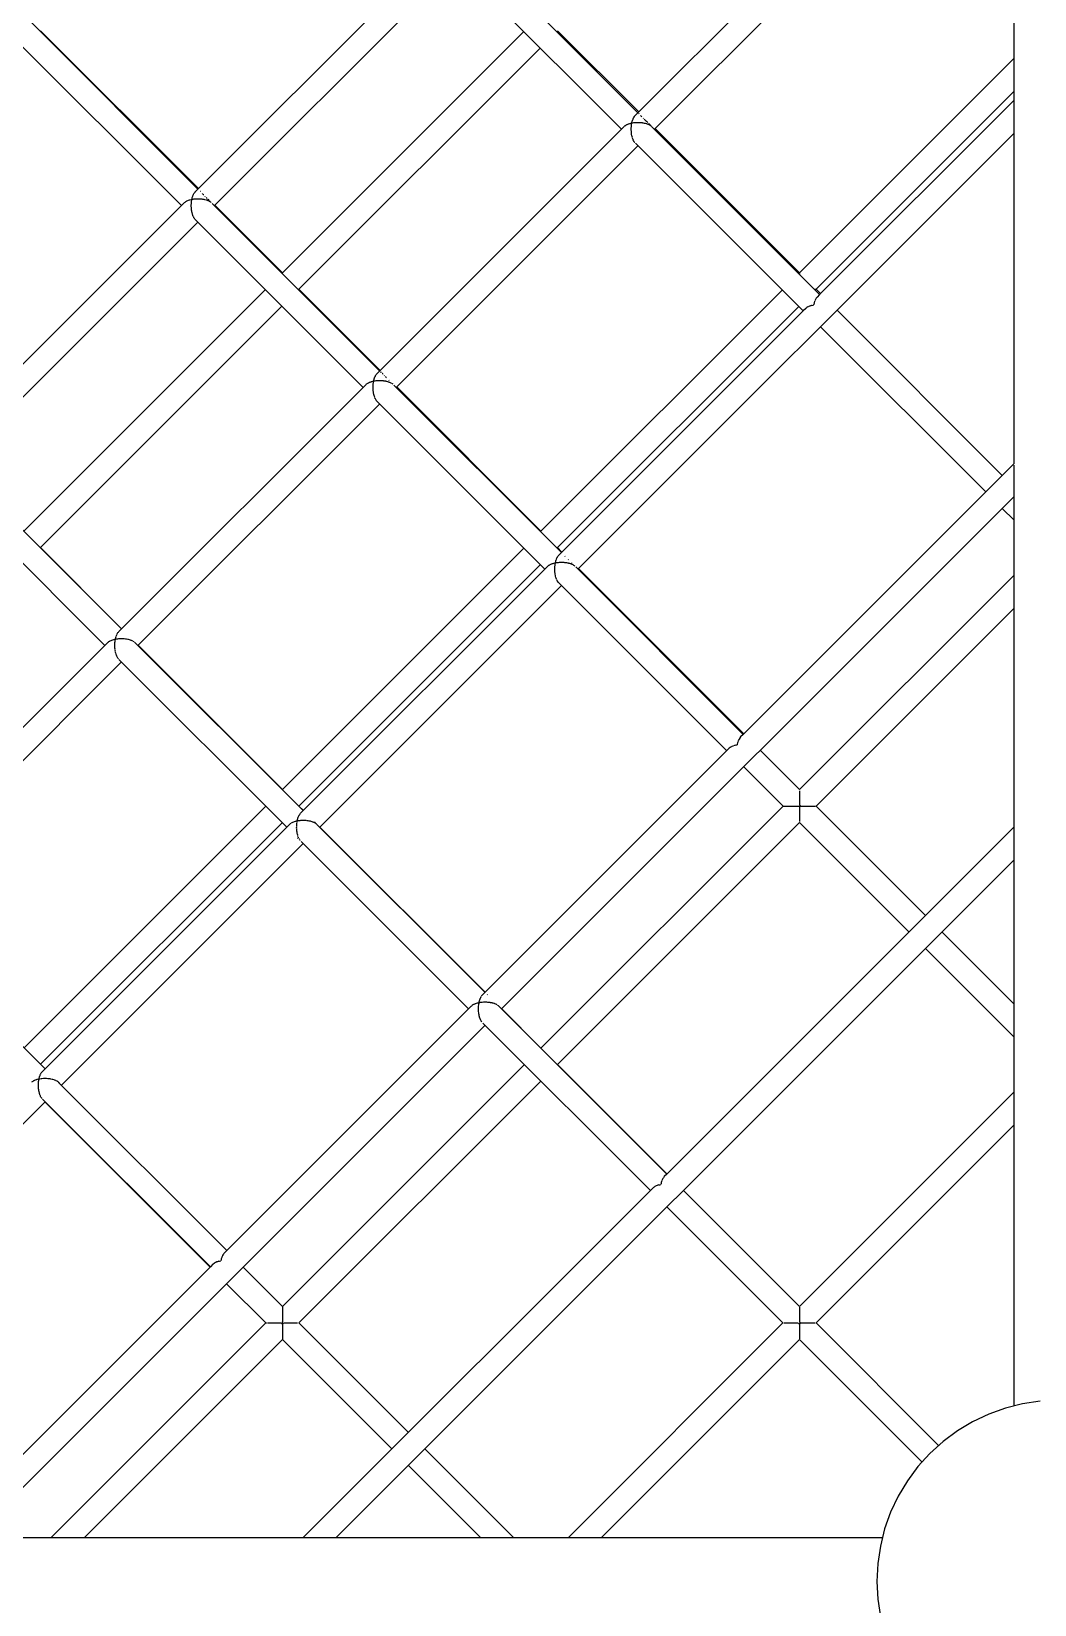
# Model space of a CAD drawing. Header units: millimetres. Extents: x -4086 to 3652, y -3941 to 3614.
# Drawn here: x -467 to 218, y 184 to 1258 of the extents above; entities that cross this region are included whole.
import ezdxf

# ---------------------------------------------------------------- set-up
doc = ezdxf.new("R2010")
doc.units = ezdxf.units.MM
doc.layers.add('DIKOM_ОБЪЕКТ', color=7, linetype='Continuous')

msp = doc.modelspace()

# ---------------------------------------------------------------- linework, layer by layer
at = {"layer": 'DIKOM_ОБЪЕКТ', "color": 7, "linetype": 'Continuous'}
for p, q in [((204.04, 1211.385), (204.057, 1685.209)), ((204.048, 1459.578), (-52.861, 1202.68)), ((204.048, 1437.017), (-41.583, 1191.397)), ((204.048, 1437.017), (-41.583, 1191.397)), ((-188.183, 1315.545), (-353.195, 1150.541)), ((-167.389, 1317.246), (-52.861, 1202.68)), ((-176.905, 1304.263), (-341.916, 1139.258)), ((-176.905, 1304.263), (-341.916, 1139.258)), ((-178.809, 1306.167), (-64.11, 1191.43)), ((-466.657, 1264.041), (-353.195, 1150.541)), ((-460.71, 1258.707), (-352.871, 1150.864)), ((-295.497, 1093.486), (-130.817, 1258.159)), ((-295.497, 1093.486), (-130.817, 1258.159)), ((-107.715, 1258.7), (-52.279, 1203.262)), ((-479.506, 1254.393), (-364.444, 1139.292)), ((-284.217, 1082.206), (-119.539, 1246.877)), ((57.499, 1093.479), (204.04, 1240.014)), ((57.499, 1093.479), (204.04, 1240.014)), ((68.779, 1082.199), (204.04, 1217.454)), ((204.04, 1211.385), (71.213, 1078.564)), ((204.039, 1188.95), (204.04, 1210.883)), ((-62.318, 1193.223), (-64.11, 1191.43)), ((-62.085, 1193.416), (-62.318, 1193.223)), ((-61.761, 1193.683), (-62.085, 1193.416)), ((-61.601, 1193.814), (-61.761, 1193.683)), ((-61.299, 1193.994), (-61.595, 1193.819)), ((-60.886, 1194.238), (-61.299, 1193.994)), ((-60.683, 1194.358), (-60.886, 1194.238)), ((-60.326, 1194.515), (-60.677, 1194.362)), ((-59.832, 1194.73), (-60.326, 1194.515)), ((-59.592, 1194.835), (-59.832, 1194.73)), ((-59.187, 1194.967), (-59.583, 1194.839)), ((-58.622, 1195.147), (-59.187, 1194.967)), ((-58.349, 1195.234), (-58.622, 1195.147)), ((-57.906, 1195.339), (-58.337, 1195.243)), ((-57.287, 1195.477), (-57.906, 1195.339)), ((-57.352, 1191.527), (-57.334, 1192.566)), ((-57.336, 1192.579), (-57.309, 1192.906)), ((-57.295, 1193.065), (-57.208, 1194.085)), ((-56.984, 1195.546), (-57.287, 1195.477)), ((-57.212, 1194.098), (-57.164, 1194.407)), ((-57.139, 1194.568), (-56.984, 1195.546)), ((-56.978, 1195.552), (-56.91, 1195.854)), ((-56.513, 1195.624), (-56.978, 1195.551)), ((-56.88, 1195.993), (-56.675, 1196.905)), ((-56.667, 1196.916), (-56.58, 1197.188)), ((-56.537, 1197.322), (-56.272, 1198.151)), ((-55.839, 1195.731), (-56.513, 1195.624)), ((-56.267, 1198.159), (-56.163, 1198.397)), ((-56.111, 1198.517), (-55.793, 1199.245)), ((-55.532, 1195.78), (-55.839, 1195.731)), ((-55.789, 1199.252), (-55.672, 1199.45)), ((-55.61, 1199.554), (-55.251, 1200.163)), ((-55.038, 1195.816), (-55.518, 1195.775)), ((-55.246, 1200.169), (-55.118, 1200.325)), ((-55.05, 1200.407), (-54.654, 1200.886)), ((-54.335, 1195.876), (-55.038, 1195.816)), ((-52.861, 1202.68), (-54.654, 1200.886)), ((-54.011, 1195.903), (-54.335, 1195.876)), ((-53.514, 1195.909), (-53.999, 1195.901)), ((-52.796, 1195.922), (-53.513, 1195.909)), ((-52.467, 1195.928), (-52.796, 1195.922)), ((-51.975, 1195.903), (-52.455, 1195.926)), ((-51.974, 1201.792), (-52.285, 1202.104)), ((-51.26, 1195.868), (-51.975, 1195.903)), ((-50.931, 1195.852), (-51.26, 1195.868)), ((-50.874, 1200.691), (-51.087, 1200.905)), ((-50.455, 1195.796), (-50.92, 1195.85)), ((-50.194, 1200.011), (-50.738, 1200.556)), ((-49.757, 1195.714), (-50.456, 1195.796)), ((-49.439, 1195.678), (-49.757, 1195.714)), ((-48.989, 1195.591), (-49.428, 1195.675)), ((-48.952, 1198.769), (-49.281, 1199.099)), ((-48.324, 1195.465), (-48.989, 1195.591)), ((-47.826, 1197.643), (-48.477, 1198.294)), ((-48.021, 1195.408), (-48.324, 1195.465)), ((-47.607, 1195.294), (-48.013, 1195.405)), ((-47.643, 1197.46), (-47.826, 1197.643)), ((-46.985, 1196.802), (-47.643, 1197.46)), ((-46.992, 1195.125), (-47.607, 1195.294)), ((-46.713, 1195.048), (-46.992, 1195.125)), ((-46.8, 1196.617), (-46.985, 1196.802)), ((-46.15, 1195.966), (-46.8, 1196.617)), ((-46.344, 1194.91), (-46.705, 1195.045)), ((-45.792, 1194.702), (-46.343, 1194.909)), ((-45.542, 1194.608), (-45.792, 1194.702)), ((-45.339, 1195.154), (-45.546, 1195.361)), ((-45.224, 1194.448), (-45.534, 1194.604)), ((-45.162, 1194.977), (-45.339, 1195.154)), ((-44.748, 1194.206), (-45.224, 1194.447)), ((-44.569, 1194.385), (-45.162, 1194.977)), ((-44.534, 1194.097), (-44.748, 1194.206)), ((-44.276, 1193.918), (-44.527, 1194.092)), ((-43.886, 1193.647), (-44.275, 1193.917)), ((-43.859, 1193.674), (-44.042, 1193.857)), ((-43.71, 1193.525), (-43.886, 1193.647)), ((-43.706, 1193.521), (-43.859, 1193.674)), ((-43.516, 1193.332), (71.213, 1078.564)), ((-64.11, 1191.43), (-230.915, 1024.633)), ((204.039, 1188.824), (-93.769, 891.03)), ((204.039, 1188.824), (-93.769, 891.03)), ((-57.361, 1191.034), (-57.355, 1191.37)), ((-57.309, 1189.987), (-57.359, 1191.022)), ((-57.285, 1189.498), (-57.302, 1189.834)), ((-57.166, 1188.478), (-57.283, 1189.487)), ((-57.111, 1188.005), (-57.149, 1188.333)), ((-56.926, 1187.036), (-57.108, 1187.995)), ((-56.842, 1186.588), (-56.9, 1186.9)), ((-56.595, 1185.692), (-56.838, 1186.579)), ((-56.482, 1185.28), (-56.561, 1185.568)), ((-56.181, 1184.477), (-56.479, 1185.271)), ((-56.042, 1184.108), (-56.14, 1184.367)), ((-55.692, 1183.417), (-56.039, 1184.101)), ((-55.532, 1183.102), (-55.644, 1183.323)), ((-55.138, 1182.535), (-55.526, 1183.094)), ((-54.959, 1182.277), (-55.086, 1182.46)), ((-54.535, 1181.852), (59.964, 1067.316)), ((-40.999, 1191.98), (57.499, 1093.479)), ((204.03, 963.193), (204.039, 1188.824)), ((-52.832, 1180.148), (-217.842, 1015.144)), ((-52.832, 1180.148), (-217.842, 1015.144)), ((-353.195, 1150.541), (-354.988, 1148.748)), ((-362.651, 1141.085), (-531.281, 972.463)), ((-362.209, 1141.45), (-362.651, 1141.085)), ((-361.935, 1141.677), (-362.123, 1141.52)), ((-361.366, 1142.013), (-361.929, 1141.681)), ((-361.018, 1142.219), (-361.258, 1142.077)), ((-360.34, 1142.516), (-361.01, 1142.224)), ((-359.925, 1142.697), (-360.213, 1142.571)), ((-359.155, 1142.945), (-359.917, 1142.702)), ((-358.683, 1143.097), (-359.011, 1142.992)), ((-357.837, 1143.292), (-358.669, 1143.106)), ((-357.694, 1138.896), (-357.684, 1139.479)), ((-357.673, 1138.481), (-357.693, 1138.884)), ((-357.684, 1139.479), (-357.674, 1140.023)), ((-357.316, 1143.409), (-357.678, 1143.328)), ((-357.675, 1140.023), (-357.667, 1140.428)), ((-357.669, 1140.44), (-357.621, 1141.012)), ((-357.621, 1141.012), (-357.575, 1141.55)), ((-357.575, 1141.55), (-357.541, 1141.948)), ((-357.545, 1141.959), (-357.458, 1142.506)), ((-357.458, 1142.506), (-357.377, 1143.025)), ((-357.377, 1143.025), (-357.316, 1143.409)), ((-357.313, 1143.412), (-357.197, 1143.932)), ((-356.41, 1143.553), (-357.313, 1143.411)), ((-357.197, 1143.932), (-357.088, 1144.42)), ((-357.088, 1144.42), (-357.01, 1144.766)), ((-357.001, 1144.778), (-356.85, 1145.249)), ((-356.85, 1145.249), (-356.707, 1145.695)), ((-356.707, 1145.695), (-356.605, 1146.013)), ((-356.601, 1146.022), (-356.421, 1146.434)), ((-356.421, 1146.434), (-356.25, 1146.827)), ((-356.25, 1146.827), (-356.128, 1147.106)), ((-355.864, 1143.641), (-356.25, 1143.579)), ((-356.123, 1147.114), (-355.919, 1147.459)), ((-355.919, 1147.459), (-355.723, 1147.792)), ((-354.914, 1143.717), (-355.852, 1143.636)), ((-355.722, 1147.792), (-355.585, 1148.024)), ((-355.58, 1148.03), (-355.356, 1148.302)), ((-355.356, 1148.302), (-355.139, 1148.564)), ((-355.139, 1148.564), (-354.988, 1148.748)), ((-354.344, 1143.765), (-354.75, 1143.73)), ((-353.38, 1143.779), (-354.333, 1143.762)), ((-352.8, 1143.789), (-353.214, 1143.782)), ((-351.84, 1143.742), (-352.789, 1143.787)), ((-351.265, 1143.714), (-351.678, 1143.734)), ((-351.463, 1148.809), (-351.622, 1148.968)), ((-350.331, 1143.604), (-351.254, 1143.712)), ((-349.969, 1147.315), (-350.293, 1147.639)), ((-349.772, 1143.539), (-350.175, 1143.586)), ((-349.615, 1146.961), (-349.814, 1147.159)), ((-348.886, 1143.37), (-349.762, 1143.536)), ((-349.357, 1146.703), (-349.615, 1146.961)), ((-349.195, 1146.541), (-349.357, 1146.703)), ((-348.355, 1143.269), (-348.739, 1143.342)), ((-347.536, 1143.045), (-348.346, 1143.266)), ((-348.144, 1145.489), (-348.294, 1145.639)), ((-347.134, 1144.478), (-347.455, 1144.799)), ((-347.047, 1142.911), (-347.402, 1143.008)), ((-346.789, 1144.134), (-347.134, 1144.478)), ((-346.313, 1142.635), (-347.039, 1142.907)), ((-345.96, 1143.304), (-346.3, 1143.644)), ((-345.876, 1142.471), (-346.195, 1142.59)), ((-345.802, 1143.146), (-345.96, 1143.304)), ((-345.244, 1142.15), (-345.868, 1142.466)), ((-345.575, 1142.919), (-345.743, 1143.087)), ((-345.025, 1142.369), (-345.279, 1142.623)), ((-344.867, 1141.959), (-345.142, 1142.099)), ((-344.352, 1141.601), (-344.861, 1141.954)), ((-344.045, 1141.389), (-344.268, 1141.543)), ((-343.426, 1140.769), (-229.121, 1026.427)), ((-341.591, 1139.583), (-295.497, 1093.486)), ((-353.166, 1128.01), (-518.207, 962.976)), ((-353.166, 1128.01), (-518.207, 962.976)), ((-357.647, 1137.941), (-357.673, 1138.481)), ((-357.619, 1137.359), (-357.647, 1137.941)), ((-357.571, 1136.955), (-357.617, 1137.349)), ((-357.511, 1136.433), (-357.571, 1136.955)), ((-357.444, 1135.866), (-357.511, 1136.433)), ((-357.371, 1135.481), (-357.442, 1135.857)), ((-357.277, 1134.988), (-357.371, 1135.481)), ((-357.175, 1134.449), (-357.277, 1134.988)), ((-357.077, 1134.094), (-357.172, 1134.44)), ((-356.953, 1133.639), (-357.077, 1134.094)), ((-356.816, 1133.141), (-356.953, 1133.639)), ((-356.695, 1132.821), (-356.812, 1133.133)), ((-356.544, 1132.416), (-356.696, 1132.822)), ((-356.376, 1131.97), (-356.544, 1132.416)), ((-356.236, 1131.694), (-356.372, 1131.963)), ((-356.059, 1131.346), (-356.236, 1131.694)), ((-355.865, 1130.962), (-356.059, 1131.346)), ((-355.709, 1130.737), (-355.861, 1130.955)), ((-355.511, 1130.452), (-355.709, 1130.737)), ((-355.559, 1130.404), (-355.703, 1130.548)), ((-355.293, 1130.138), (-355.559, 1130.404)), ((-355.294, 1130.138), (-355.511, 1130.452)), ((-355.294, 1130.138), (-240.371, 1015.178)), ((57.499, 1092.856), (57.498, 1092.544)), ((-471.998, 916.993), (-307.077, 1081.906)), ((-471.998, 916.993), (-307.077, 1081.906)), ((-284.718, 1082.206), (-284.492, 1082.206)), ((-284.217, 1082.206), (-228.78, 1026.767)), ((-119.003, 916.985), (45.652, 1081.632)), ((-119.003, 916.985), (45.652, 1081.632)), ((67.661, 1082.198), (68.095, 1082.198)), ((68.28, 1075.13), (67.878, 1074.21)), ((68.278, 1082.198), (68.541, 1082.198)), ((68.823, 1076.049), (68.366, 1075.275)), ((68.779, 1082.199), (71.813, 1079.164)), ((69.419, 1076.77), (68.916, 1076.161)), ((71.213, 1078.564), (69.419, 1076.77)), ((-460.718, 905.713), (-295.799, 1070.624)), ((-107.723, 905.705), (56.929, 1070.35)), ((59.964, 1067.316), (-105.047, 902.312)), ((61.756, 1069.108), (59.964, 1067.316)), ((62.36, 1069.606), (61.756, 1069.108)), ((63.248, 1070.159), (62.479, 1069.705)), ((64.313, 1070.647), (63.397, 1070.247)), ((65.533, 1071.058), (64.49, 1070.725)), ((65.724, 1071.12), (65.533, 1071.058)), ((65.736, 1071.128), (66.878, 1071.384)), ((66.878, 1071.384), (67.081, 1071.43)), ((67.142, 1071.648), (67.096, 1071.445)), ((67.399, 1072.791), (67.142, 1071.648)), ((67.467, 1072.991), (67.407, 1072.804)), ((67.8, 1074.036), (67.467, 1072.99)), ((83.093, 1067.884), (195.904, 955.067)), ((71.811, 1056.603), (184.623, 943.787)), ((71.811, 1056.603), (184.623, 943.787)), ((-233.089, 1019.968), (-232.936, 1020.652)), ((-232.927, 1020.663), (-232.786, 1021.106)), ((-232.732, 1021.275), (-232.532, 1021.898)), ((-232.527, 1021.907), (-232.358, 1022.295)), ((-232.293, 1022.445), (-232.054, 1022.992)), ((-232.05, 1022.999), (-231.857, 1023.324)), ((-231.782, 1023.452), (-231.511, 1023.91)), ((-231.506, 1023.916), (-231.296, 1024.171)), ((-231.212, 1024.273), (-230.915, 1024.633)), ((-228.292, 1025.597), (-228.492, 1025.797)), ((-227.873, 1025.179), (-228.141, 1025.446)), ((-227.219, 1024.524), (-227.358, 1024.663)), ((-227.051, 1024.356), (-227.219, 1024.524)), ((-226.74, 1024.045), (-226.998, 1024.303)), ((-225.814, 1023.118), (-225.971, 1023.275)), ((-224.786, 1022.09), (-225.025, 1022.329)), ((-224.421, 1021.724), (-224.692, 1021.997)), ((-238.578, 1016.97), (-407.176, 848.38)), ((-238.227, 1017.26), (-238.578, 1016.97)), ((-237.861, 1017.562), (-238.12, 1017.348)), ((-237.409, 1017.83), (-237.855, 1017.567)), ((-236.944, 1018.105), (-237.273, 1017.91)), ((-236.407, 1018.34), (-236.937, 1018.11)), ((-235.852, 1018.582), (-236.243, 1018.412)), ((-235.242, 1018.779), (-235.843, 1018.587)), ((-235.054, 1018.84), (-235.242, 1018.779)), ((-234.609, 1018.982), (-235.054, 1018.84)), ((-233.94, 1019.137), (-234.597, 1018.991)), ((-233.734, 1019.183), (-233.94, 1019.137)), ((-233.244, 1019.293), (-233.734, 1019.183)), ((-233.621, 1014.781), (-233.611, 1015.33)), ((-233.581, 1013.99), (-233.619, 1014.769)), ((-233.611, 1015.33), (-233.608, 1015.531)), ((-233.608, 1015.532), (-233.594, 1016.314)), ((-233.596, 1016.326), (-233.551, 1016.863)), ((-233.572, 1013.793), (-233.581, 1013.99)), ((-233.545, 1013.245), (-233.572, 1013.793)), ((-233.551, 1016.863), (-233.533, 1017.064)), ((-233.455, 1012.475), (-233.544, 1013.234)), ((-233.533, 1017.064), (-233.468, 1017.833)), ((-233.473, 1017.845), (-233.392, 1018.357)), ((-233.371, 1011.752), (-233.433, 1012.286)), ((-233.392, 1018.357), (-233.36, 1018.555)), ((-233.232, 1011.021), (-233.368, 1011.742)), ((-233.36, 1018.555), (-233.244, 1019.293)), ((-233.239, 1019.298), (-233.129, 1019.788)), ((-232.533, 1019.409), (-233.239, 1019.298)), ((-233.102, 1010.335), (-233.198, 1010.843)), ((-232.916, 1009.659), (-233.098, 1010.326)), ((-232.302, 1019.445), (-232.533, 1019.409)), ((-231.792, 1019.527), (-232.302, 1019.445)), ((-231.047, 1019.584), (-231.778, 1019.522)), ((-230.806, 1019.605), (-231.047, 1019.584)), ((-230.271, 1019.65), (-230.806, 1019.605)), ((-229.518, 1019.661), (-230.26, 1019.648)), ((-229.271, 1019.665), (-229.518, 1019.661)), ((-228.726, 1019.675), (-229.271, 1019.665)), ((-227.98, 1019.638), (-228.715, 1019.673)), ((-227.732, 1019.626), (-227.98, 1019.638)), ((-227.191, 1019.6), (-227.732, 1019.626)), ((-226.466, 1019.514), (-227.18, 1019.597)), ((-226.224, 1019.486), (-226.466, 1019.514)), ((-225.699, 1019.425), (-226.224, 1019.486)), ((-225.013, 1019.294), (-225.689, 1019.422)), ((-224.78, 1019.249), (-225.013, 1019.293)), ((-224.282, 1019.155), (-224.78, 1019.249)), ((-223.649, 1018.981), (-224.273, 1019.152)), ((-223.433, 1018.922), (-223.649, 1018.981)), ((-222.974, 1018.796), (-223.433, 1018.922)), ((-222.408, 1018.583), (-222.965, 1018.792)), ((-222.525, 1019.828), (-222.823, 1020.126)), ((-222.213, 1018.51), (-222.408, 1018.583)), ((-221.802, 1018.356), (-222.213, 1018.51)), ((-221.315, 1018.109), (-221.795, 1018.352)), ((-220.794, 1017.845), (-221.147, 1018.024)), ((-220.396, 1017.569), (-220.787, 1017.84)), ((-220.256, 1017.559), (-220.555, 1017.858)), ((-219.97, 1017.272), (-220.259, 1017.474)), ((-219.352, 1016.655), (-105.047, 902.312)), ((-217.5, 1015.487), (-119.003, 916.985)), ((-229.092, 1003.895), (-394.102, 838.893)), ((-229.092, 1003.895), (-394.102, 838.893)), ((-232.743, 1009.026), (-232.871, 1009.497)), ((-232.514, 1008.42), (-232.739, 1009.018)), ((-232.303, 1007.855), (-232.461, 1008.276)), ((-232.038, 1007.333), (-232.299, 1007.848)), ((-231.791, 1006.847), (-231.975, 1007.209)), ((-231.495, 1006.42), (-231.787, 1006.841)), ((-231.221, 1006.025), (-231.432, 1006.236)), ((-231.22, 1006.024), (-231.425, 1006.32)), ((-231.22, 1006.024), (-116.297, 891.063)), ((-520.335, 965.105), (-405.383, 850.172)), ((204.03, 963.193), (19.026, 778.198)), ((204.029, 941.133), (204.03, 962.076)), ((-530.966, 953.237), (-416.632, 838.924)), ((204.029, 940.633), (-145.891, 590.727)), ((204.029, 940.633), (-145.891, 590.727)), ((204.02, 715.001), (204.029, 940.633)), ((204.029, 940.758), (204.029, 941.097)), ((195.903, 932.507), (204.028, 924.381)), ((195.903, 932.507), (204.028, 924.381)), ((-460.718, 905.713), (-405.282, 850.274)), ((-295.504, 740.492), (-130.609, 905.38)), ((-295.504, 740.492), (-130.609, 905.38)), ((-108.223, 905.705), (-107.998, 905.704)), ((-107.723, 905.705), (-104.689, 902.67)), ((-284.224, 729.211), (-119.331, 894.098)), ((-114.505, 892.855), (-283.071, 724.296)), ((-114.33, 893), (-114.505, 892.856)), ((-114.023, 893.253), (-114.33, 893)), ((-113.788, 893.447), (-114.023, 893.253)), ((-113.56, 893.583), (-113.782, 893.452)), ((-113.17, 893.814), (-113.56, 893.583)), ((-112.87, 893.99), (-113.17, 893.814)), ((-112.601, 894.109), (-112.863, 893.995)), ((-112.134, 894.313), (-112.601, 894.109)), ((-111.779, 894.467), (-112.134, 894.313)), ((-111.473, 894.568), (-111.77, 894.473)), ((-110.94, 894.738), (-111.474, 894.568)), ((-110.536, 894.868), (-110.94, 894.738)), ((-110.203, 894.948), (-110.523, 894.877)), ((-109.615, 895.08), (-110.203, 894.948)), ((-109.169, 895.179), (-109.615, 895.08)), ((-109.539, 891.165), (-109.521, 892.199)), ((-109.522, 892.211), (-109.492, 892.578)), ((-109.481, 892.699), (-109.394, 893.719)), ((-109.399, 893.73), (-109.342, 894.084)), ((-109.325, 894.195), (-109.169, 895.179)), ((-109.166, 895.182), (-109.092, 895.517)), ((-108.814, 895.238), (-109.166, 895.182)), ((-109.067, 895.627), (-108.862, 896.537)), ((-108.854, 896.549), (-108.756, 896.855)), ((-108.18, 895.339), (-108.814, 895.238)), ((-108.725, 896.951), (-108.46, 897.783)), ((-108.454, 897.792), (-108.336, 898.063)), ((-108.301, 898.143), (-107.982, 898.876)), ((-107.718, 895.412), (-108.18, 895.339)), ((-107.976, 898.885), (-107.841, 899.112)), ((-107.803, 899.179), (-107.438, 899.796)), ((-107.344, 895.438), (-107.705, 895.408)), ((-107.433, 899.801), (-107.284, 899.982)), ((-106.681, 895.494), (-107.344, 895.438)), ((-107.243, 900.032), (-106.841, 900.518)), ((-105.047, 902.312), (-106.841, 900.518)), ((-106.198, 895.535), (-106.681, 895.494)), ((-105.821, 895.54), (-106.186, 895.533)), ((-105.145, 895.552), (-105.821, 895.54)), ((-104.653, 895.56), (-105.145, 895.552)), ((-104.281, 895.541), (-104.642, 895.558)), ((-103.606, 895.508), (-104.281, 895.541)), ((-103.118, 895.485), (-103.606, 895.508)), ((-102.758, 895.442), (-103.107, 895.483)), ((-102.1, 895.365), (-102.758, 895.442)), ((-102.48, 899.743), (-102.634, 899.899)), ((-101.626, 895.31), (-102.1, 895.365)), ((-101.286, 895.245), (-101.615, 895.307)), ((-100.658, 895.126), (-101.286, 895.245)), ((-100.208, 895.04), (-100.658, 895.126)), ((-100.215, 897.478), (-100.367, 897.63)), ((-99.896, 894.954), (-100.199, 895.037)), ((-99.315, 894.795), (-99.896, 894.954)), ((-98.9, 894.681), (-99.315, 894.795)), ((-98.621, 894.576), (-98.892, 894.678)), ((-98.099, 894.38), (-98.621, 894.576)), ((-97.729, 894.241), (-98.099, 894.38)), ((-97.859, 895.121), (-98.008, 895.27)), ((-97.488, 894.119), (-97.721, 894.237)), ((-97.039, 893.891), (-97.488, 894.119)), ((-96.719, 893.729), (-97.039, 893.891)), ((-96.524, 893.594), (-96.714, 893.725)), ((-96.157, 893.34), (-96.524, 893.594)), ((-95.897, 893.159), (-96.157, 893.34)), ((-95.279, 892.541), (19.026, 778.198)), ((-109.548, 890.666), (-109.541, 891.039)), ((-109.496, 889.629), (-109.546, 890.655)), ((-109.472, 889.13), (-109.49, 889.499)), ((-109.354, 888.123), (-109.47, 889.12)), ((-109.298, 887.638), (-109.339, 887.995)), ((-109.116, 886.682), (-109.295, 887.628)), ((-109.028, 886.221), (-109.093, 886.559)), ((-108.787, 885.339), (-109.025, 886.212)), ((-108.669, 884.911), (-108.755, 885.224)), ((-108.373, 884.124), (-108.666, 884.904)), ((-108.23, 883.741), (-108.334, 884.019)), ((-107.885, 883.062), (-108.226, 883.733)), ((-107.717, 882.732), (-107.839, 882.971)), ((-107.333, 882.179), (-107.713, 882.726)), ((-107.146, 881.909), (-107.281, 882.104)), ((-107.146, 881.909), (7.776, 766.948)), ((-93.409, 891.39), (19.403, 778.574)), ((57.49, 740.484), (204.027, 887.014)), ((57.49, 740.484), (204.027, 887.014)), ((-105.019, 879.781), (-269.996, 714.81)), ((-105.019, 879.781), (-269.996, 714.81)), ((68.771, 729.203), (204.026, 864.452)), ((-414.839, 840.717), (-581.643, 673.92)), ((-414.48, 841.013), (-414.839, 840.717)), ((-414.122, 841.309), (-414.416, 841.066)), ((-413.66, 841.583), (-414.116, 841.314)), ((-413.205, 841.852), (-413.578, 841.631)), ((-412.654, 842.093), (-413.198, 841.856)), ((-412.113, 842.329), (-412.558, 842.135)), ((-411.485, 842.532), (-412.104, 842.334)), ((-410.87, 842.729), (-411.378, 842.566)), ((-410.181, 842.889), (-410.857, 842.738)), ((-409.504, 843.04), (-410.063, 842.916)), ((-409.881, 838.529), (-409.868, 839.291)), ((-409.849, 837.893), (-409.879, 838.517)), ((-409.865, 839.435), (-409.854, 840.061)), ((-409.856, 840.073), (-409.793, 840.82)), ((-409.781, 840.965), (-409.728, 841.58)), ((-409.733, 841.592), (-409.619, 842.308)), ((-409.597, 842.448), (-409.504, 843.04)), ((-409.499, 843.046), (-409.347, 843.722)), ((-408.764, 843.162), (-409.499, 843.045)), ((-409.318, 843.852), (-409.197, 844.399)), ((-409.188, 844.411), (-408.992, 845.024)), ((-408.952, 845.147), (-408.793, 845.645)), ((-408.787, 845.654), (-408.554, 846.192)), ((-408.052, 843.274), (-408.648, 843.181)), ((-408.506, 846.302), (-408.315, 846.739)), ((-408.31, 846.746), (-408.044, 847.197)), ((-407.276, 843.334), (-408.039, 843.269)), ((-407.989, 847.29), (-407.772, 847.657)), ((-407.767, 847.663), (-407.475, 848.017)), ((-407.414, 848.091), (-407.176, 848.379)), ((-406.531, 843.398), (-407.154, 843.344)), ((-405.744, 843.409), (-406.52, 843.395)), ((-404.986, 843.422), (-405.622, 843.411)), ((-404.204, 843.383), (-404.975, 843.421)), ((-403.451, 843.347), (-404.084, 843.378)), ((-402.69, 843.258), (-403.44, 843.345)), ((-401.958, 843.172), (-402.576, 843.245)), ((-401.235, 843.035), (-401.948, 843.17)), ((-400.541, 842.903), (-401.128, 843.014)), ((-399.873, 842.719), (-400.532, 842.9)), ((-399.233, 842.544), (-399.775, 842.692)), ((-398.634, 842.319), (-399.225, 842.54)), ((-398.061, 842.104), (-398.548, 842.287)), ((-397.545, 841.843), (-398.054, 842.1)), ((-397.053, 841.593), (-397.473, 841.805)), ((-396.632, 841.3), (-397.047, 841.588)), ((-396.23, 841.021), (-396.573, 841.259)), ((-396.23, 841.021), (-281.278, 726.089)), ((-394.001, 838.993), (-295.504, 740.492)), ((-405.351, 827.644), (-570.362, 662.641)), ((-405.351, 827.644), (-570.362, 662.641)), ((-409.806, 836.993), (-409.842, 837.752)), ((-409.733, 836.375), (-409.803, 836.982)), ((-409.63, 835.5), (-409.717, 836.24)), ((-409.518, 834.913), (-409.628, 835.491)), ((-409.361, 834.084), (-409.494, 834.786)), ((-409.212, 833.54), (-409.358, 834.074)), ((-409.002, 832.775), (-409.18, 833.425)), ((-408.819, 832.288), (-408.999, 832.767)), ((-408.563, 831.604), (-408.78, 832.186)), ((-408.349, 831.184), (-408.558, 831.597)), ((-408.051, 830.596), (-408.305, 831.097)), ((-407.813, 830.253), (-408.046, 830.589)), ((-407.479, 829.773), (-407.763, 830.182)), ((-406.86, 829.154), (-407.106, 829.399)), ((-406.861, 829.154), (-292.527, 714.841)), ((15.614, 773.669), (15.326, 772.769)), ((15.746, 773.969), (15.62, 773.68)), ((16.092, 774.763), (15.747, 773.97)), ((16.24, 775.013), (16.099, 774.773)), ((16.636, 775.681), (16.24, 775.013)), ((16.799, 775.879), (16.643, 775.69)), ((17.233, 776.404), (16.798, 775.878)), ((19.026, 778.197), (17.232, 776.404)), ((9.569, 768.741), (-158.966, 600.214)), ((10.09, 769.171), (9.57, 768.742)), ((10.286, 769.333), (10.09, 769.171)), ((10.954, 769.729), (10.292, 769.338)), ((11.202, 769.876), (10.954, 769.729)), ((11.997, 770.223), (11.21, 769.881)), ((12.295, 770.353), (11.998, 770.224)), ((13.2, 770.645), (12.302, 770.358)), ((13.538, 770.753), (13.2, 770.645)), ((13.55, 770.762), (14.534, 770.983)), ((14.534, 770.984), (14.897, 771.065)), ((14.988, 771.438), (14.907, 771.075)), ((15.211, 772.423), (14.988, 771.438)), ((15.326, 772.769), (15.22, 772.436)), ((30.682, 767.293), (57.491, 740.484)), ((19.402, 756.013), (46.21, 729.204)), ((19.402, 756.013), (46.21, 729.204)), ((57.49, 739.611), (57.49, 739.367)), ((57.49, 739.366), (57.49, 739.116)), ((57.49, 739.116), (57.49, 738.858)), ((57.49, 738.858), (57.49, 738.524)), ((57.49, 738.523), (57.49, 738.211)), ((57.49, 738.211), (57.49, 737.891)), ((57.49, 737.891), (57.49, 737.473)), ((57.49, 737.472), (57.49, 737.105)), ((57.49, 737.105), (57.49, 736.728)), ((57.49, 736.728), (57.49, 736.237)), ((57.49, 736.236), (57.49, 735.822)), ((57.49, 735.822), (57.49, 735.398)), ((57.49, 735.398), (57.49, 734.844)), ((57.49, 734.843), (57.49, 734.39)), ((57.49, 734.39), (57.49, 733.93)), ((57.49, 733.93), (57.49, 733.325)), ((57.49, 733.325), (57.49, 732.843)), ((57.49, 732.843), (57.49, 732.356)), ((57.49, 732.356), (57.49, 731.713)), ((57.49, 731.713), (57.49, 731.214)), ((57.49, 731.214), (57.49, 730.713)), ((57.49, 730.713), (57.49, 730.046)), ((-471.853, 564.15), (-306.842, 729.153)), ((-471.853, 564.15), (-306.842, 729.153)), ((-285.243, 719.638), (-285.093, 720.315)), ((-285.083, 720.328), (-284.927, 720.819)), ((-284.887, 720.941), (-284.689, 721.562)), ((-284.683, 721.571), (-284.494, 722.003)), ((-284.449, 722.108), (-284.211, 722.656)), ((-284.224, 729.211), (-281.19, 726.177)), ((-284.205, 722.663), (-283.99, 723.027)), ((-283.939, 723.113), (-283.668, 723.574)), ((-283.662, 723.58), (-283.426, 723.867)), ((-283.371, 723.933), (-283.071, 724.296)), ((-119.011, 563.99), (46.21, 729.204)), ((-119.011, 563.99), (46.21, 729.204)), ((46.336, 729.203), (46.56, 729.204)), ((46.711, 729.204), (47.079, 729.204)), ((47.327, 729.203), (47.83, 729.203)), ((47.92, 729.203), (48.169, 729.203)), ((48.17, 729.203), (48.798, 729.203)), ((48.909, 729.203), (49.221, 729.203)), ((49.222, 729.203), (49.96, 729.203)), ((50.089, 729.203), (50.457, 729.203)), ((50.457, 729.203), (51.291, 729.203)), ((51.434, 729.203), (51.85, 729.203)), ((51.85, 729.203), (52.759, 729.203)), ((52.915, 729.203), (53.369, 729.203)), ((53.369, 729.203), (54.334, 729.203)), ((54.498, 729.203), (54.98, 729.203)), ((54.98, 729.203), (55.98, 729.203)), ((56.148, 729.203), (56.647, 729.203)), ((56.767, 729.083), (57.538, 729.082)), ((57.49, 730.046), (57.947, 729.589)), ((58.08, 728.95), (57.49, 728.36)), ((57.49, 728.36), (57.49, 727.859)), ((57.49, 727.859), (57.49, 727.361)), ((57.49, 727.361), (57.49, 726.693)), ((57.49, 726.693), (57.49, 726.208)), ((57.49, 726.208), (57.49, 725.728)), ((57.49, 725.728), (57.49, 725.082)), ((57.49, 725.082), (57.49, 724.625)), ((57.49, 724.625), (57.49, 724.173)), ((57.49, 724.173), (57.49, 723.563)), ((57.49, 723.563), (57.49, 723.142)), ((57.49, 723.142), (57.49, 722.73)), ((57.49, 722.73), (57.49, 722.17)), ((57.49, 722.17), (57.49, 721.796)), ((57.49, 721.796), (57.49, 721.431)), ((57.49, 721.431), (57.49, 720.934)), ((57.49, 720.934), (57.49, 720.616)), ((57.49, 720.616), (57.49, 720.306)), ((57.49, 720.306), (57.49, 719.883)), ((57.49, 719.883), (57.49, 719.627)), ((57.538, 729.082), (57.949, 729.081)), ((57.949, 729.081), (58.211, 729.081)), ((58.025, 729.511), (58.333, 729.203)), ((58.333, 729.203), (59.335, 729.203)), ((59.499, 729.203), (60, 729.203)), ((60.001, 729.203), (60.969, 729.203)), ((61.126, 729.203), (61.612, 729.203)), ((61.612, 729.203), (62.525, 729.203)), ((62.673, 729.203), (63.13, 729.203)), ((63.131, 729.203), (63.969, 729.203)), ((64.103, 729.203), (64.524, 729.203)), ((64.524, 729.203), (65.268, 729.203)), ((65.386, 729.203), (65.76, 729.203)), ((65.76, 729.203), (66.393, 729.203)), ((66.493, 729.203), (66.811, 729.203)), ((66.811, 729.203), (67.319, 729.203)), ((67.399, 729.203), (67.654, 729.203)), ((67.654, 729.203), (68.025, 729.203)), ((68.269, 729.203), (68.496, 729.203)), ((68.771, 729.203), (143.494, 654.477)), ((-460.572, 552.87), (-295.561, 717.874)), ((-290.734, 716.634), (-457.538, 549.837)), ((-290.452, 716.866), (-290.734, 716.634)), ((-290.017, 717.225), (-290.375, 716.93)), ((-289.654, 717.442), (-290.011, 717.231)), ((-289.1, 717.768), (-289.555, 717.499)), ((-288.669, 717.959), (-289.092, 717.774)), ((-288.007, 718.246), (-288.549, 718.01)), ((-287.518, 718.405), (-287.999, 718.252)), ((-286.765, 718.647), (-287.381, 718.449)), ((-286.229, 718.773), (-286.751, 718.656)), ((-285.398, 718.958), (-286.075, 718.807)), ((-285.776, 714.446), (-285.765, 715.049)), ((-285.737, 713.671), (-285.774, 714.434)), ((-285.762, 715.208), (-285.749, 715.979)), ((-285.751, 715.99), (-285.701, 716.584)), ((-285.7, 712.91), (-285.729, 713.509)), ((-285.612, 712.158), (-285.698, 712.899)), ((-285.687, 716.738), (-285.623, 717.497)), ((-285.627, 717.509), (-285.537, 718.079)), ((-285.526, 711.417), (-285.593, 711.998)), ((-285.39, 710.704), (-285.523, 711.407)), ((-285.513, 718.226), (-285.398, 718.958)), ((-285.394, 718.962), (-285.274, 719.5)), ((-284.827, 719.052), (-285.394, 718.962)), ((-285.256, 710.001), (-285.36, 710.551)), ((-285.075, 709.343), (-285.253, 709.991)), ((-284.897, 708.693), (-285.036, 709.2)), ((-283.946, 719.191), (-284.66, 719.078)), ((-283.347, 719.236), (-283.934, 719.186)), ((-282.426, 719.314), (-283.171, 719.251)), ((-281.82, 719.323), (-282.415, 719.312)), ((-280.881, 719.339), (-281.639, 719.326)), ((-280.281, 719.309), (-280.871, 719.338)), ((-279.346, 719.264), (-280.098, 719.3)), ((-278.763, 719.195), (-279.336, 719.262)), ((-277.853, 719.09), (-278.583, 719.174)), ((-277.302, 718.984), (-277.843, 719.087)), ((-276.436, 718.82), (-277.129, 718.951)), ((-275.927, 718.68), (-276.427, 718.817)), ((-275.128, 718.461), (-275.767, 718.636)), ((-274.673, 718.29), (-275.12, 718.457)), ((-273.956, 718.021), (-274.528, 718.236)), ((-273.565, 717.823), (-273.949, 718.017)), ((-273.233, 718.046), (-273.576, 718.389)), ((-272.948, 717.51), (-273.44, 717.759)), ((-272.629, 717.288), (-272.942, 717.505)), ((-272.126, 716.939), (-272.526, 717.217)), ((-272.125, 716.938), (-157.173, 602.006)), ((-269.91, 714.896), (-157.099, 602.08)), ((-107.73, 552.71), (57.49, 717.923)), ((204.02, 715.001), (-33.068, 477.923)), ((57.49, 719.627), (57.49, 719.379)), ((57.49, 719.379), (57.49, 719.04)), ((57.49, 718.672), (57.49, 718.424)), ((57.49, 717.923), (132.213, 643.197)), ((57.49, 717.923), (132.213, 643.197)), ((204.005, 319.551), (204.02, 714.875)), ((-281.245, 703.561), (-446.257, 538.557)), ((-281.245, 703.561), (-446.257, 538.557)), ((-284.826, 707.141), (-285.101, 707.416)), ((-284.676, 708.104), (-284.894, 708.684)), ((-284.457, 707.521), (-284.627, 707.975)), ((-284.2, 707.015), (-284.453, 707.513)), ((-283.945, 706.512), (-284.143, 706.903)), ((-283.659, 706.1), (-283.941, 706.506)), ((-283.375, 705.691), (-283.596, 706.008)), ((-282.756, 705.071), (-168.422, 590.758)), ((204.019, 692.44), (-258.715, 229.726)), ((204.019, 692.44), (-258.715, 229.726)), ((-572.192, 664.47), (-457.538, 549.837)), ((154.774, 643.196), (204.016, 593.953)), ((143.493, 631.917), (204.015, 571.392)), ((143.493, 631.917), (204.015, 571.392)), ((-166.629, 592.551), (-333.433, 425.754)), ((-166.272, 592.846), (-166.489, 592.666)), ((-165.912, 593.143), (-166.272, 592.846)), ((-165.729, 593.252), (-165.905, 593.148)), ((-165.451, 593.416), (-165.729, 593.252)), ((-164.995, 593.686), (-165.451, 593.416)), ((-164.778, 593.782), (-164.988, 593.691)), ((-164.445, 593.927), (-164.778, 593.782)), ((-163.902, 594.163), (-164.445, 593.927)), ((-163.658, 594.244), (-163.894, 594.169)), ((-163.276, 594.366), (-163.658, 594.244)), ((-162.66, 594.564), (-163.276, 594.366)), ((-162.395, 594.63), (-162.645, 594.574)), ((-161.969, 594.726), (-162.395, 594.63)), ((-161.292, 594.876), (-161.969, 594.726)), ((-161.666, 590.662), (-161.658, 591.127)), ((-161.658, 591.127), (-161.644, 591.896)), ((-161.646, 591.907), (-161.621, 592.202)), ((-161.621, 592.202), (-161.582, 592.656)), ((-161.582, 592.656), (-161.517, 593.415)), ((-161.522, 593.426), (-161.477, 593.71)), ((-161.477, 593.711), (-161.408, 594.143)), ((-161.408, 594.143), (-161.292, 594.876)), ((-161.291, 594.878), (-161.231, 595.147)), ((-161.007, 594.923), (-161.291, 594.877)), ((-161.231, 595.147), (-161.141, 595.553)), ((-161.141, 595.553), (-160.989, 596.231)), ((-160.555, 594.995), (-161.007, 594.923)), ((-160.979, 596.245), (-160.9, 596.491)), ((-160.9, 596.491), (-160.783, 596.857)), ((-160.783, 596.857), (-160.584, 597.479)), ((-160.578, 597.488), (-160.483, 597.705)), ((-159.841, 595.107), (-160.555, 594.995)), ((-160.483, 597.705), (-160.344, 598.024)), ((-160.344, 598.024), (-160.106, 598.572)), ((-160.101, 598.58), (-159.992, 598.763)), ((-159.992, 598.763), (-159.835, 599.029)), ((-159.835, 599.029), (-159.564, 599.49)), ((-159.54, 595.127), (-159.829, 595.103)), ((-159.066, 595.168), (-159.54, 595.128)), ((-159.438, 599.641), (-159.266, 599.85)), ((-159.266, 599.85), (-158.966, 600.214)), ((-158.321, 595.231), (-159.066, 595.168)), ((-158.018, 595.234), (-158.31, 595.229)), ((-157.533, 595.243), (-158.019, 595.235)), ((-156.776, 595.256), (-157.533, 595.243)), ((-156.477, 595.241), (-156.766, 595.255)), ((-155.992, 595.217), (-156.477, 595.241)), ((-155.241, 595.181), (-155.992, 595.217)), ((-155.435, 600.268), (-155.667, 600.501)), ((-154.952, 595.147), (-155.231, 595.179)), ((-154.477, 595.091), (-154.952, 595.147)), ((-153.748, 595.006), (-154.477, 595.091)), ((-153.475, 594.954), (-153.738, 595.004)), ((-153.022, 594.868), (-153.475, 594.954)), ((-152.331, 594.737), (-153.022, 594.868)), ((-152.079, 594.667), (-152.322, 594.734)), ((-151.66, 594.552), (-152.079, 594.667)), ((-151.023, 594.378), (-151.66, 594.552)), ((-150.798, 594.294), (-151.014, 594.374)), ((-150.421, 594.152), (-150.798, 594.294)), ((-149.851, 593.938), (-150.421, 594.152)), ((-149.658, 593.84), (-149.844, 593.934)), ((-149.333, 593.675), (-149.658, 593.84)), ((-148.843, 593.427), (-149.333, 593.675)), ((-148.419, 593.133), (-148.687, 593.318)), ((-148.02, 592.855), (-148.419, 593.133)), ((-148.02, 592.856), (-33.068, 477.923)), ((-161.671, 590.363), (-161.666, 590.662)), ((-161.632, 589.589), (-161.669, 590.352)), ((-161.61, 589.124), (-161.632, 589.589)), ((-161.595, 588.827), (-161.61, 589.124)), ((-161.507, 588.077), (-161.593, 588.817)), ((-161.454, 587.621), (-161.507, 588.077)), ((-161.42, 587.334), (-161.454, 587.621)), ((-161.285, 586.623), (-161.418, 587.324)), ((-161.202, 586.19), (-161.285, 586.623)), ((-161.151, 585.918), (-161.202, 586.19)), ((-160.971, 585.262), (-161.148, 585.908)), ((-160.861, 584.86), (-160.971, 585.262)), ((-160.793, 584.611), (-160.861, 584.86)), ((-160.572, 584.023), (-160.788, 584.601)), ((-160.436, 583.661), (-160.572, 584.023)), ((-160.352, 583.438), (-160.436, 583.661)), ((-160.096, 582.933), (-160.348, 583.43)), ((-159.939, 582.622), (-160.096, 582.933)), ((-159.842, 582.431), (-159.939, 582.622)), ((-159.555, 582.018), (-159.836, 582.423)), ((-159.378, 581.763), (-159.555, 582.018)), ((-158.651, 580.989), (-44.317, 466.675)), ((-145.819, 590.8), (-119.011, 563.99)), ((-157.14, 579.478), (-506.87, 229.764)), ((-157.14, 579.478), (-506.87, 229.764)), ((-459.529, 547.804), (-459.331, 548.044)), ((-457.538, 549.837), (-459.331, 548.044)), ((-295.512, 387.496), (-130.329, 552.672)), ((-295.512, 387.496), (-130.329, 552.672)), ((-107.73, 552.71), (-33.008, 477.984)), ((-466.277, 540.973), (-466.76, 540.575)), ((-466.05, 541.109), (-466.271, 540.978)), ((-465.36, 541.515), (-465.973, 541.154)), ((-465.091, 541.635), (-465.352, 541.521)), ((-464.268, 541.994), (-464.997, 541.676)), ((-463.963, 542.094), (-464.26, 541.998)), ((-463.025, 542.394), (-463.853, 542.129)), ((-462.693, 542.476), (-463.01, 542.405)), ((-461.657, 542.708), (-462.566, 542.504)), ((-462.036, 538.193), (-462.03, 538.565)), ((-462.01, 537.681), (-462.034, 538.182)), ((-462.03, 538.565), (-462.018, 539.22)), ((-462.018, 539.22), (-462.009, 539.726)), ((-462.012, 539.737), (-461.98, 540.105)), ((-461.979, 537.027), (-462.01, 537.681)), ((-461.98, 540.105), (-461.925, 540.746)), ((-461.925, 540.746), (-461.882, 541.246)), ((-461.886, 541.256), (-461.83, 541.61)), ((-461.83, 541.61), (-461.732, 542.225)), ((-461.732, 542.225), (-461.656, 542.707)), ((-461.657, 542.708), (-461.581, 543.044)), ((-461.301, 542.763), (-461.656, 542.707)), ((-461.581, 543.044), (-461.453, 543.616)), ((-461.453, 543.616), (-461.352, 544.063)), ((-461.344, 544.075), (-461.245, 544.382)), ((-461.245, 544.382), (-461.079, 544.9)), ((-460.206, 542.938), (-461.174, 542.784)), ((-461.079, 544.9), (-460.949, 545.31)), ((-460.943, 545.319), (-460.825, 545.589)), ((-460.825, 545.589), (-460.628, 546.042)), ((-460.628, 546.042), (-460.471, 546.403)), ((-460.466, 546.41), (-460.331, 546.638)), ((-460.331, 546.638), (-460.107, 547.017)), ((-459.832, 542.964), (-460.194, 542.934)), ((-460.107, 547.017), (-459.927, 547.322)), ((-459.923, 547.327), (-459.774, 547.508)), ((-459.774, 547.507), (-459.529, 547.804)), ((-458.686, 543.062), (-459.692, 542.976)), ((-458.31, 543.066), (-458.675, 543.06)), ((-457.142, 543.087), (-458.164, 543.069)), ((-456.77, 543.068), (-457.131, 543.085)), ((-455.606, 543.012), (-456.622, 543.061)), ((-455.246, 542.969), (-455.595, 543.009)), ((-454.113, 542.837), (-455.099, 542.952)), ((-453.773, 542.772), (-454.103, 542.834)), ((-452.697, 542.567), (-453.631, 542.745)), ((-452.383, 542.481), (-452.687, 542.564)), ((-451.388, 542.209), (-452.252, 542.445)), ((-451.109, 542.103), (-451.38, 542.205)), ((-450.216, 541.768), (-450.989, 542.058)), ((-449.977, 541.647), (-450.209, 541.764)), ((-449.208, 541.257), (-449.873, 541.594)), ((-449.013, 541.122), (-449.202, 541.253)), ((-448.385, 540.685), (-448.927, 541.062)), ((-448.238, 540.539), (-333.433, 425.754)), ((-447.767, 540.068), (-448.174, 540.474)), ((-447.887, 540.187), (-448.174, 540.474)), ((-284.232, 376.216), (-119.048, 541.393)), ((-457.506, 527.309), (-755.027, 229.8)), ((-457.506, 527.309), (-755.027, 229.8)), ((-461.961, 536.657), (-461.979, 537.027)), ((-461.902, 536.161), (-461.958, 536.646)), ((-461.827, 535.523), (-461.902, 536.161)), ((-461.786, 535.165), (-461.827, 535.523)), ((-461.696, 534.694), (-461.784, 535.154)), ((-461.581, 534.086), (-461.696, 534.694)), ((-461.516, 533.748), (-461.581, 534.086)), ((-461.397, 533.314), (-461.513, 533.739)), ((-461.243, 532.751), (-461.397, 533.314)), ((-461.157, 532.439), (-461.243, 532.751)), ((-461.012, 532.052), (-461.154, 532.431)), ((-460.822, 531.547), (-461.012, 532.052)), ((-460.718, 531.269), (-460.822, 531.547)), ((-460.548, 530.935), (-460.713, 531.26)), ((-460.328, 530.5), (-460.548, 530.935)), ((-460.206, 530.26), (-460.328, 530.5)), ((-460.017, 529.988), (-460.201, 530.254)), ((-459.771, 529.633), (-460.017, 529.988)), ((-459.636, 529.438), (-459.771, 529.633)), ((-459.163, 528.965), (-344.682, 414.505)), ((-457.692, 527.122), (-344.881, 414.306)), ((-457.692, 527.122), (-344.881, 414.306)), ((57.483, 387.489), (204.013, 534.012)), ((57.483, 387.489), (204.013, 534.012)), ((68.764, 376.208), (204.012, 511.451)), ((-36.678, 472.772), (-36.873, 472.163)), ((-36.479, 473.396), (-36.678, 472.772)), ((-36.24, 473.94), (-36.472, 473.407)), ((-36, 474.49), (-36.24, 473.94)), ((-35.732, 474.945), (-35.994, 474.5)), ((-35.458, 475.407), (-35.732, 474.944)), ((-35.163, 475.764), (-35.451, 475.417)), ((-34.863, 476.128), (-35.163, 475.764)), ((-33.068, 477.923), (-34.86, 476.131)), ((-42.524, 468.468), (-281.272, 229.73)), ((-42.169, 468.761), (-42.524, 468.468)), ((-41.807, 469.06), (-42.168, 468.762)), ((-41.347, 469.333), (-41.801, 469.065)), ((-40.89, 469.603), (-41.348, 469.333)), ((-40.342, 469.843), (-40.883, 469.608)), ((-39.798, 470.08), (-40.342, 469.843)), ((-39.171, 470.284), (-39.789, 470.086)), ((-38.555, 470.481), (-39.171, 470.284)), ((-38.539, 470.492), (-37.863, 470.644)), ((-37.864, 470.643), (-37.197, 470.791)), ((-37.036, 471.469), (-37.183, 470.805)), ((-36.885, 472.147), (-37.036, 471.469)), ((-21.727, 466.703), (57.483, 387.489)), ((-33.009, 455.423), (46.202, 376.209)), ((-33.009, 455.423), (46.202, 376.209)), ((-337.333, 419.604), (-337.552, 418.632)), ((-337.248, 419.979), (-337.333, 419.604)), ((-336.953, 420.885), (-337.238, 419.994)), ((-336.844, 421.227), (-336.953, 420.884)), ((-336.498, 422.018), (-336.837, 421.238)), ((-336.366, 422.32), (-336.498, 422.018)), ((-335.973, 422.983), (-336.359, 422.331)), ((-335.823, 423.238), (-335.973, 422.983)), ((-335.392, 423.76), (-335.815, 423.248)), ((-335.226, 423.96), (-335.393, 423.76)), ((-333.433, 425.754), (-335.226, 423.961)), ((-344.682, 414.505), (-529.429, 229.767)), ((-342.889, 416.298), (-344.682, 414.505)), ((-342.694, 416.46), (-342.889, 416.298)), ((-342.172, 416.89), (-342.695, 416.459)), ((-341.918, 417.042), (-342.166, 416.895)), ((-341.256, 417.433), (-341.918, 417.042)), ((-340.952, 417.567), (-341.248, 417.439)), ((-340.163, 417.911), (-340.952, 417.567)), ((-339.817, 418.024), (-340.155, 417.916)), ((-338.92, 418.312), (-339.817, 418.024)), ((-338.904, 418.324), (-338.532, 418.407)), ((-338.532, 418.407), (-337.559, 418.624)), ((-322.32, 414.306), (-295.512, 387.496)), ((-333.601, 403.025), (-306.793, 376.216)), ((-333.601, 403.025), (-306.793, 376.216)), ((-295.512, 387.219), (-295.512, 386.995)), ((-295.512, 386.747), (-295.512, 386.38)), ((57.483, 386.988), (57.483, 386.743)), ((-453.26, 229.756), (-306.793, 376.216)), ((-453.26, 229.756), (-306.793, 376.216)), ((-306.292, 376.216), (-306.047, 376.216)), ((-305.675, 376.216), (-305.341, 376.216)), ((-305.341, 376.216), (-305.083, 376.216)), ((-305.083, 376.216), (-304.833, 376.216)), ((-304.832, 376.216), (-304.415, 376.216)), ((-304.415, 376.216), (-304.094, 376.216)), ((-304.094, 376.216), (-303.781, 376.216)), ((-303.781, 376.216), (-303.29, 376.216)), ((-303.29, 376.216), (-302.914, 376.216)), ((-302.914, 376.216), (-302.546, 376.216)), ((-302.545, 376.216), (-301.991, 376.216)), ((-301.991, 376.216), (-301.568, 376.216)), ((-301.568, 376.216), (-301.152, 376.216)), ((-301.152, 376.216), (-300.547, 376.216)), ((-300.547, 376.216), (-300.087, 376.216)), ((-300.087, 376.216), (-299.634, 376.216)), ((-299.634, 376.216), (-298.991, 376.216)), ((-298.991, 376.216), (-298.505, 376.216)), ((-298.505, 376.216), (-298.023, 376.216)), ((-298.023, 376.216), (-297.357, 376.216)), ((-297.357, 376.216), (-296.855, 376.216)), ((-296.855, 376.216), (-296.355, 376.216)), ((-296.197, 376.058), (-296.018, 375.879)), ((-295.66, 376.701), (-295.959, 375.939)), ((-295.525, 377.046), (-295.66, 376.701)), ((-295.512, 386.379), (-295.512, 386.129)), ((-295.512, 386.04), (-295.512, 385.536)), ((-295.512, 385.536), (-295.512, 385.224)), ((-295.512, 385.113), (-295.512, 384.486)), ((-295.512, 384.485), (-295.512, 384.117)), ((-295.512, 383.988), (-295.512, 383.249)), ((-295.512, 383.249), (-295.512, 382.834)), ((-295.512, 382.689), (-295.512, 381.856)), ((-295.512, 381.856), (-295.512, 381.403)), ((-295.512, 381.246), (-295.512, 380.337)), ((-295.512, 380.337), (-295.512, 379.855)), ((-295.512, 379.691), (-295.512, 378.726)), ((-295.512, 378.726), (-295.512, 378.227)), ((-295.512, 378.058), (-295.512, 377.059)), ((-294.922, 375.963), (-294.669, 376.216)), ((-294.669, 376.216), (-294.002, 376.216)), ((-294.002, 376.216), (-293.504, 376.216)), ((-293.504, 376.216), (-293.003, 376.216)), ((-293.002, 376.216), (-292.356, 376.216)), ((-292.356, 376.216), (-291.876, 376.216)), ((-291.876, 376.216), (-291.391, 376.216)), ((-291.391, 376.216), (-290.781, 376.216)), ((-290.781, 376.216), (-290.33, 376.216)), ((-290.33, 376.216), (-289.872, 376.216)), ((-289.872, 376.216), (-289.312, 376.216)), ((-289.312, 376.216), (-288.9, 376.216)), ((-288.9, 376.216), (-288.479, 376.216)), ((-288.479, 376.216), (-287.982, 376.216)), ((-287.982, 376.216), (-287.617, 376.216)), ((-287.617, 376.216), (-287.243, 376.216)), ((-287.243, 376.216), (-286.82, 376.216)), ((-286.82, 376.216), (-286.51, 376.216)), ((-286.51, 376.216), (-286.192, 376.216)), ((-286.192, 376.216), (-285.852, 376.216)), ((-285.852, 376.216), (-285.604, 376.216)), ((-285.604, 376.216), (-285.349, 376.216)), ((-285.349, 376.216), (-285.101, 376.216)), ((-284.232, 376.216), (-209.509, 301.49)), ((-100.31, 229.702), (46.202, 376.209)), ((-100.31, 229.702), (46.202, 376.209)), ((46.704, 376.209), (47.01, 376.209)), ((47.075, 376.209), (47.32, 376.209)), ((47.32, 376.209), (47.739, 376.209)), ((47.827, 376.209), (48.162, 376.209)), ((48.163, 376.209), (48.685, 376.209)), ((48.796, 376.209), (49.213, 376.209)), ((49.214, 376.209), (49.829, 376.208)), ((49.958, 376.208), (50.449, 376.208)), ((50.449, 376.208), (51.144, 376.208)), ((51.288, 376.209), (51.842, 376.208)), ((51.843, 376.208), (52.6, 376.208)), ((52.756, 376.208), (53.362, 376.208)), ((53.362, 376.208), (54.166, 376.208)), ((54.33, 376.208), (54.973, 376.208)), ((54.973, 376.208), (55.805, 376.208)), ((55.973, 376.208), (56.639, 376.208)), ((57.651, 376.208), (57.367, 375.481)), ((57.483, 386.678), (57.483, 386.372)), ((57.483, 386.371), (57.483, 386.037)), ((57.483, 385.948), (57.483, 385.529)), ((57.483, 385.528), (57.483, 385.111)), ((57.483, 385), (57.483, 384.478)), ((57.483, 384.477), (57.483, 383.986)), ((57.483, 383.857), (57.483, 383.242)), ((57.483, 383.241), (57.483, 382.687)), ((57.483, 382.542), (57.483, 381.849)), ((57.483, 381.848), (57.483, 381.243)), ((57.483, 381.087), (57.483, 380.33)), ((57.483, 380.329), (57.483, 379.687)), ((57.483, 379.522), (57.483, 378.718)), ((57.483, 378.718), (57.483, 378.052)), ((57.483, 377.884), (57.483, 377.052)), ((57.483, 377.051), (57.904, 376.629)), ((57.76, 376.485), (57.651, 376.208)), ((57.841, 376.693), (57.76, 376.485)), ((57.904, 376.629), (58.326, 376.209)), ((57.988, 375.871), (58.326, 376.208)), ((58.326, 376.208), (59.16, 376.208)), ((59.325, 376.208), (59.992, 376.208)), ((59.993, 376.208), (60.8, 376.208)), ((60.958, 376.208), (61.604, 376.208)), ((61.604, 376.208), (62.365, 376.208)), ((62.513, 376.208), (63.123, 376.208)), ((63.123, 376.208), (63.822, 376.208)), ((63.956, 376.208), (64.516, 376.208)), ((64.516, 376.208), (65.137, 376.208)), ((65.255, 376.208), (65.752, 376.208)), ((65.752, 376.208), (66.28, 376.208)), ((66.38, 376.208), (66.803, 376.208)), ((66.803, 376.208), (67.227, 376.208)), ((67.306, 376.208), (67.646, 376.208)), ((67.646, 376.208), (67.956, 376.208)), ((68.014, 376.208), (68.262, 376.208)), ((68.764, 376.208), (152.424, 292.544)), ((-296.018, 375.879), (-295.775, 375.635)), ((-295.512, 370.021), (-295.513, 369.183)), ((-295.513, 369.183), (-295.513, 368.809)), ((-295.513, 368.691), (-295.512, 367.947)), ((-295.512, 367.529), (-295.513, 366.896)), ((-295.513, 366.896), (-295.513, 366.641)), ((-295.513, 366.561), (-295.512, 366.052)), ((-295.512, 375.373), (-294.922, 375.963)), ((-295.512, 375.373), (-295.512, 374.872)), ((-295.512, 374.707), (-295.512, 373.706)), ((-295.512, 373.706), (-295.512, 373.221)), ((-295.512, 373.063), (-295.512, 372.095)), ((-295.512, 372.094), (-295.512, 371.637)), ((-295.512, 371.489), (-295.512, 370.576)), ((-295.512, 370.576), (-295.512, 370.155)), ((-295.512, 367.947), (-295.512, 367.629)), ((-295.512, 365.808), (-295.512, 365.437)), ((-295.512, 365.288), (-295.512, 365.062)), ((56.884, 375.964), (57.061, 375.787)), ((57.061, 375.787), (57.222, 375.626)), ((57.483, 375.365), (57.988, 375.871)), ((57.483, 375.365), (57.483, 374.697)), ((57.483, 374.533), (57.483, 373.698)), ((57.483, 373.698), (57.483, 373.052)), ((57.483, 372.894), (57.483, 372.087)), ((57.483, 372.087), (57.483, 371.477)), ((57.483, 371.33), (57.483, 370.568)), ((57.483, 370.568), (57.483, 370.008)), ((57.483, 369.874), (57.483, 369.176)), ((57.483, 369.175), (57.483, 368.678)), ((57.483, 368.56), (57.483, 367.939)), ((57.483, 367.939), (57.483, 367.516)), ((57.483, 367.416), (57.483, 366.888)), ((57.483, 366.888), (57.483, 366.548)), ((57.483, 366.469), (57.483, 366.045)), ((57.483, 366.045), (57.483, 365.797)), ((57.483, 365.739), (57.483, 365.429)), ((-430.702, 229.752), (-295.513, 364.935)), ((-295.512, 364.935), (-220.79, 290.21)), ((-295.512, 364.935), (-220.79, 290.21)), ((-77.752, 229.699), (57.483, 364.928)), ((57.483, 364.928), (141.142, 281.265)), ((57.483, 364.928), (141.142, 281.265)), ((221.796, 322.781), (209.795, 321.001)), ((186.601, 313.966), (175.633, 308.779)), ((198.026, 318.054), (186.601, 313.966)), ((209.795, 321.001), (198.026, 318.054)), ((165.226, 302.541), (155.481, 295.315)), ((175.633, 308.779), (165.226, 302.541)), ((-198.229, 290.209), (-137.731, 229.708)), ((155.481, 295.315), (146.491, 287.166)), ((146.491, 287.166), (138.343, 278.177)), ((-209.51, 278.929), (-160.294, 229.711)), ((-209.51, 278.929), (-160.294, 229.711)), ((138.343, 278.177), (131.115, 268.431)), ((124.877, 258.024), (119.69, 247.056)), ((131.115, 268.431), (124.877, 258.024)), ((119.69, 247.056), (115.601, 235.633)), ((-1466.418, 229.906), (114.107, 229.671)), ((115.601, 235.633), (112.653, 223.864)), ((112.653, 223.864), (110.873, 211.862)), ((110.873, 211.862), (110.277, 199.744)), ((110.277, 199.744), (110.873, 187.625)), ((110.873, 187.625), (112.653, 175.624))]:
    msp.add_line(p, q, dxfattribs=at)

doc.saveas('drawing.dxf')
